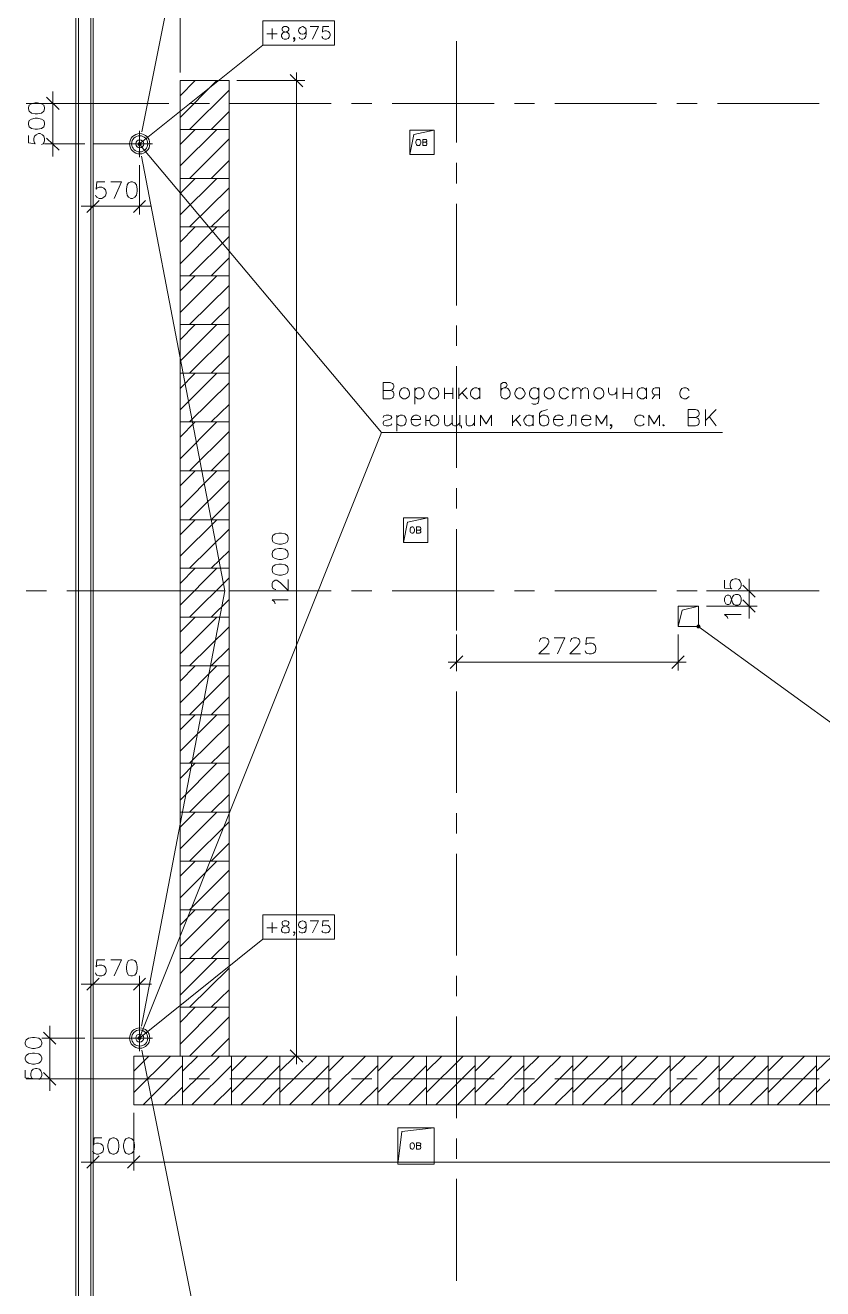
# Model space of a CAD drawing. Header units: millimetres. Extents: x -263990 to 193903, y -164417 to 240530.
# Drawn here: x 95315.86 to 95319.72, y -15683.85 to -15677.73 of the extents above; entities that cross this region are included whole.
import ezdxf

# ---------------------------------------------------------------- set-up
doc = ezdxf.new("R2010")
doc.units = ezdxf.units.MM
doc.header["$LTSCALE"] = 20
doc.layers.add('Размеры', color=7, linetype='Continuous', lineweight=9)

msp = doc.modelspace()

# ---------------------------------------------------------------- linework, layer by layer
at = {"layer": 'Размеры', "lineweight": 20}
for points in [[(95316.10825, -15675.672), (95331.25158, -15675.672), (95331.25158, -15685.26366), (95316.10825, -15685.26366)], [(95316.12158, -15675.68366), (95331.23992, -15675.68366), (95331.23992, -15685.252), (95316.12158, -15685.252)], [(95316.17992, -15675.74366), (95331.17992, -15675.74366), (95331.17992, -15685.192), (95316.17992, -15685.192)], [(95316.19158, -15675.75533), (95331.16825, -15675.75533), (95331.16825, -15685.18033), (95316.19158, -15685.18033)], [(95317.01325, -15677.70533), (95317.35992, -15677.70533), (95317.35992, -15677.82366), (95317.01325, -15677.82366)], [(95317.11658, -15677.73366), (95317.10825, -15677.737), (95317.10658, -15677.742), (95317.10658, -15677.74866), (95317.10825, -15677.75366), (95317.11492, -15677.757), (95317.12492, -15677.76033), (95317.13325, -15677.762), (95317.13992, -15677.76866), (95317.14158, -15677.77366), (95317.14158, -15677.782), (95317.13992, -15677.787), (95317.13658, -15677.79033), (95317.12825, -15677.79366), (95317.11658, -15677.79366), (95317.10825, -15677.79033), (95317.10658, -15677.787), (95317.10325, -15677.782), (95317.10325, -15677.77366), (95317.10658, -15677.76866), (95317.11158, -15677.762), (95317.11992, -15677.76033), (95317.13158, -15677.757), (95317.13658, -15677.75366), (95317.13992, -15677.74866), (95317.13992, -15677.742), (95317.13658, -15677.737), (95317.12825, -15677.73366)], [(95316.61325, -15678.232), (95316.84992, -15678.232), (95316.84992, -15677.99533), (95316.61325, -15677.99533)], [(95315.87825, -15678.132), (95315.88158, -15678.14366), (95315.89325, -15678.152), (95315.91158, -15678.15533), (95315.92325, -15678.15533), (95315.94158, -15678.152), (95315.95325, -15678.14366), (95315.95658, -15678.132), (95315.95658, -15678.12533), (95315.95325, -15678.11366), (95315.94158, -15678.107), (95315.92325, -15678.102), (95315.91158, -15678.102), (95315.89325, -15678.107), (95315.88158, -15678.11366), (95315.87825, -15678.12533)], [(95315.87825, -15678.207), (95315.88158, -15678.21866), (95315.89325, -15678.227), (95315.91158, -15678.23033), (95315.92325, -15678.23033), (95315.94158, -15678.227), (95315.95325, -15678.21866), (95315.95658, -15678.207), (95315.95658, -15678.20033), (95315.95325, -15678.18866), (95315.94158, -15678.182), (95315.92325, -15678.177), (95315.91158, -15678.177), (95315.89325, -15678.182), (95315.88158, -15678.18866), (95315.87825, -15678.20033)], [(95316.61325, -15678.46866), (95316.84992, -15678.46866), (95316.84992, -15678.232), (95316.61325, -15678.232)], [(95317.72492, -15678.35366), (95317.74492, -15678.25533), (95317.84325, -15678.23533), (95317.84325, -15678.35366), (95317.72492, -15678.35366), (95317.84325, -15678.35366), (95317.84325, -15678.23533), (95317.72492, -15678.23533)], [(95317.76325, -15678.28033), (95317.77158, -15678.28033), (95317.77492, -15678.28366), (95317.77658, -15678.287), (95317.77825, -15678.29033), (95317.77825, -15678.29866), (95317.77658, -15678.302), (95317.77492, -15678.30533), (95317.77158, -15678.30866), (95317.76992, -15678.30866), (95317.76325, -15678.30866), (95317.76158, -15678.30866), (95317.75825, -15678.30533), (95317.75658, -15678.302), (95317.75492, -15678.29866), (95317.75492, -15678.29033), (95317.75658, -15678.287), (95317.75825, -15678.28366), (95317.76158, -15678.28033)], [(95316.37492, -15678.48533), (95316.36325, -15678.49033), (95316.35658, -15678.50033), (95316.35325, -15678.52033), (95316.35325, -15678.53033), (95316.35658, -15678.55033), (95316.36325, -15678.56033), (95316.37492, -15678.56533), (95316.38325, -15678.56533), (95316.39325, -15678.56033), (95316.40158, -15678.55033), (95316.40492, -15678.53033), (95316.40492, -15678.52033), (95316.40158, -15678.50033), (95316.39325, -15678.49033), (95316.38325, -15678.48533)], [(95316.61325, -15678.70366), (95316.84992, -15678.70366), (95316.84992, -15678.46866), (95316.61325, -15678.46866)], [(95316.61325, -15678.94033), (95316.84992, -15678.94033), (95316.84992, -15678.70366), (95316.61325, -15678.70366)], [(95316.61325, -15679.177), (95316.84992, -15679.177), (95316.84992, -15678.94033), (95316.61325, -15678.94033)], [(95316.61325, -15679.412), (95316.84992, -15679.412), (95316.84992, -15679.177), (95316.61325, -15679.177)], [(95316.61325, -15679.64866), (95316.84992, -15679.64866), (95316.84992, -15679.412), (95316.61325, -15679.412)], [(95317.69325, -15679.48366), (95317.70492, -15679.48366), (95317.71325, -15679.487), (95317.71992, -15679.49533), (95317.72325, -15679.507), (95317.72325, -15679.51366), (95317.71992, -15679.52533), (95317.71325, -15679.532), (95317.70492, -15679.537), (95317.69325, -15679.537), (95317.68658, -15679.532), (95317.67825, -15679.52533), (95317.67492, -15679.51366), (95317.67492, -15679.507), (95317.67825, -15679.49533), (95317.68658, -15679.487)], [(95317.83658, -15679.48366), (95317.84825, -15679.48366), (95317.85492, -15679.487), (95317.86325, -15679.49533), (95317.86658, -15679.507), (95317.86658, -15679.51366), (95317.86325, -15679.52533), (95317.85492, -15679.532), (95317.84825, -15679.537), (95317.83658, -15679.537), (95317.82825, -15679.532), (95317.82158, -15679.52533), (95317.81825, -15679.51366), (95317.81825, -15679.507), (95317.82158, -15679.49533), (95317.82825, -15679.487)], [(95318.25325, -15679.48366), (95318.26325, -15679.48366), (95318.27158, -15679.487), (95318.27825, -15679.49533), (95318.28325, -15679.507), (95318.28325, -15679.51366), (95318.27825, -15679.52533), (95318.27158, -15679.532), (95318.26325, -15679.537), (95318.25325, -15679.537), (95318.24492, -15679.532), (95318.23825, -15679.52533), (95318.23325, -15679.51366), (95318.23325, -15679.507), (95318.23825, -15679.49533), (95318.24492, -15679.487)], [(95318.39492, -15679.48366), (95318.40658, -15679.48366), (95318.41325, -15679.487), (95318.42158, -15679.49533), (95318.42492, -15679.507), (95318.42492, -15679.51366), (95318.42158, -15679.52533), (95318.41325, -15679.532), (95318.40658, -15679.537), (95318.39492, -15679.537), (95318.38825, -15679.532), (95318.37992, -15679.52533), (95318.37658, -15679.51366), (95318.37658, -15679.507), (95318.37992, -15679.49533), (95318.38825, -15679.487)], [(95318.63492, -15679.48366), (95318.64658, -15679.48366), (95318.65325, -15679.487), (95318.66158, -15679.49533), (95318.66492, -15679.507), (95318.66492, -15679.51366), (95318.66158, -15679.52533), (95318.65325, -15679.532), (95318.64658, -15679.537), (95318.63492, -15679.537), (95318.62825, -15679.532), (95318.61992, -15679.52533), (95318.61658, -15679.51366), (95318.61658, -15679.507), (95318.61992, -15679.49533), (95318.62825, -15679.487)], [(95316.61325, -15679.88533), (95316.84992, -15679.88533), (95316.84992, -15679.64866), (95316.61325, -15679.64866)], [(95316.61325, -15680.122), (95316.84992, -15680.122), (95316.84992, -15679.88533), (95316.61325, -15679.88533)], [(95316.61325, -15680.357), (95316.84992, -15680.357), (95316.84992, -15680.122), (95316.61325, -15680.122)], [(95317.69492, -15680.232), (95317.71492, -15680.13366), (95317.81325, -15680.11366), (95317.81325, -15680.232), (95317.69492, -15680.232), (95317.81325, -15680.232), (95317.81325, -15680.11366), (95317.69492, -15680.11366)], [(95317.73492, -15680.157), (95317.73992, -15680.157), (95317.74325, -15680.15866), (95317.74492, -15680.162), (95317.74658, -15680.16533), (95317.74825, -15680.16866), (95317.74825, -15680.17533), (95317.74658, -15680.18033), (95317.74492, -15680.18366), (95317.74325, -15680.18533), (95317.73992, -15680.187), (95317.73492, -15680.187), (95317.73158, -15680.18533), (95317.72825, -15680.18366), (95317.72658, -15680.18033), (95317.72658, -15680.17533), (95317.72658, -15680.16866), (95317.72658, -15680.16533), (95317.72825, -15680.162), (95317.73158, -15680.15866)], [(95317.05825, -15680.217), (95317.06158, -15680.22866), (95317.07325, -15680.23533), (95317.09158, -15680.24033), (95317.10325, -15680.24033), (95317.12158, -15680.23533), (95317.13325, -15680.22866), (95317.13658, -15680.217), (95317.13658, -15680.21033), (95317.13325, -15680.19866), (95317.12158, -15680.19033), (95317.10325, -15680.187), (95317.09158, -15680.187), (95317.07325, -15680.19033), (95317.06158, -15680.19866), (95317.05825, -15680.21033)], [(95317.05825, -15680.292), (95317.06158, -15680.30366), (95317.07325, -15680.31033), (95317.09158, -15680.31533), (95317.10325, -15680.31533), (95317.12158, -15680.31033), (95317.13325, -15680.30366), (95317.13658, -15680.292), (95317.13658, -15680.28533), (95317.13325, -15680.27366), (95317.12158, -15680.26533), (95317.10325, -15680.262), (95317.09158, -15680.262), (95317.07325, -15680.26533), (95317.06158, -15680.27366), (95317.05825, -15680.28533)], [(95316.61325, -15680.59366), (95316.84992, -15680.59366), (95316.84992, -15680.357), (95316.61325, -15680.357)], [(95317.05825, -15680.367), (95317.06158, -15680.37866), (95317.07325, -15680.38533), (95317.09158, -15680.39033), (95317.10325, -15680.39033), (95317.12158, -15680.38533), (95317.13325, -15680.37866), (95317.13658, -15680.367), (95317.13658, -15680.36033), (95317.13325, -15680.34866), (95317.12158, -15680.34033), (95317.10325, -15680.337), (95317.09158, -15680.337), (95317.07325, -15680.34033), (95317.06158, -15680.34866), (95317.05825, -15680.36033)], [(95319.02492, -15680.63866), (95319.04492, -15680.56033), (95319.12325, -15680.54033), (95319.12325, -15680.63866), (95319.02492, -15680.63866), (95319.12325, -15680.63866), (95319.12325, -15680.54033), (95319.02492, -15680.54033)], [(95319.24992, -15680.517), (95319.25492, -15680.52866), (95319.26158, -15680.532), (95319.26992, -15680.532), (95319.27658, -15680.52866), (95319.27992, -15680.52033), (95319.28492, -15680.50533), (95319.28825, -15680.49533), (95319.29492, -15680.487), (95319.30325, -15680.48366), (95319.31492, -15680.48366), (95319.32158, -15680.487), (95319.32492, -15680.49033), (95319.32992, -15680.502), (95319.32992, -15680.517), (95319.32492, -15680.52866), (95319.32158, -15680.532), (95319.31492, -15680.53533), (95319.30325, -15680.53533), (95319.29492, -15680.532), (95319.28825, -15680.52533), (95319.28492, -15680.51366), (95319.27992, -15680.49866), (95319.27658, -15680.49033), (95319.26992, -15680.487), (95319.26158, -15680.487), (95319.25492, -15680.49033), (95319.24992, -15680.502)], [(95316.61325, -15680.83033), (95316.84992, -15680.83033), (95316.84992, -15680.59366), (95316.61325, -15680.59366)], [(95316.61325, -15681.067), (95316.84992, -15681.067), (95316.84992, -15680.83033), (95316.61325, -15680.83033)], [(95316.61325, -15681.302), (95316.84992, -15681.302), (95316.84992, -15681.067), (95316.61325, -15681.067)], [(95316.61325, -15681.53866), (95316.84992, -15681.53866), (95316.84992, -15681.302), (95316.61325, -15681.302)], [(95316.61325, -15681.77533), (95316.84992, -15681.77533), (95316.84992, -15681.53866), (95316.61325, -15681.53866)], [(95316.61325, -15682.012), (95316.84992, -15682.012), (95316.84992, -15681.77533), (95316.61325, -15681.77533)], [(95316.61325, -15682.247), (95316.84992, -15682.247), (95316.84992, -15682.012), (95316.61325, -15682.012)], [(95317.01325, -15682.03533), (95317.35992, -15682.03533), (95317.35992, -15682.15366), (95317.01325, -15682.15366)], [(95317.11658, -15682.06533), (95317.10825, -15682.06866), (95317.10658, -15682.07366), (95317.10658, -15682.07866), (95317.10825, -15682.08533), (95317.11492, -15682.087), (95317.12492, -15682.09033), (95317.13325, -15682.09366), (95317.13992, -15682.09866), (95317.14158, -15682.10533), (95317.14158, -15682.11366), (95317.13992, -15682.11866), (95317.13658, -15682.122), (95317.12825, -15682.12366), (95317.11658, -15682.12366), (95317.10825, -15682.122), (95317.10658, -15682.11866), (95317.10325, -15682.11366), (95317.10325, -15682.10533), (95317.10658, -15682.09866), (95317.11158, -15682.09366), (95317.11992, -15682.09033), (95317.13158, -15682.087), (95317.13658, -15682.08533), (95317.13992, -15682.07866), (95317.13992, -15682.07366), (95317.13658, -15682.06866), (95317.12825, -15682.06533)], [(95316.37492, -15682.25366), (95316.36325, -15682.257), (95316.35658, -15682.26866), (95316.35325, -15682.287), (95316.35325, -15682.29866), (95316.35658, -15682.317), (95316.36325, -15682.32866), (95316.37492, -15682.332), (95316.38325, -15682.332), (95316.39325, -15682.32866), (95316.40158, -15682.317), (95316.40492, -15682.29866), (95316.40492, -15682.287), (95316.40158, -15682.26866), (95316.39325, -15682.257), (95316.38325, -15682.25366)], [(95316.61325, -15682.48366), (95316.84992, -15682.48366), (95316.84992, -15682.247), (95316.61325, -15682.247)], [(95316.61325, -15682.72033), (95316.84992, -15682.72033), (95316.84992, -15682.48366), (95316.61325, -15682.48366)], [(95315.86325, -15682.66033), (95315.86825, -15682.672), (95315.87825, -15682.67866), (95315.89825, -15682.68366), (95315.90825, -15682.68366), (95315.92825, -15682.67866), (95315.93825, -15682.672), (95315.94325, -15682.66033), (95315.94325, -15682.65366), (95315.93825, -15682.642), (95315.92825, -15682.63366), (95315.90825, -15682.63033), (95315.89825, -15682.63033), (95315.87825, -15682.63366), (95315.86825, -15682.642), (95315.86325, -15682.65366)], [(95315.86325, -15682.73533), (95315.86825, -15682.747), (95315.87825, -15682.75366), (95315.89825, -15682.75866), (95315.90825, -15682.75866), (95315.92825, -15682.75366), (95315.93825, -15682.747), (95315.94325, -15682.73533), (95315.94325, -15682.72866), (95315.93825, -15682.717), (95315.92825, -15682.70866), (95315.90825, -15682.70533), (95315.89825, -15682.70533), (95315.87825, -15682.70866), (95315.86825, -15682.717), (95315.86325, -15682.72866)], [(95316.38825, -15682.957), (95316.62492, -15682.957), (95316.62492, -15682.72033), (95316.38825, -15682.72033)], [(95316.62492, -15682.957), (95316.86158, -15682.957), (95316.86158, -15682.72033), (95316.62492, -15682.72033)], [(95316.86158, -15682.957), (95317.09658, -15682.957), (95317.09658, -15682.72033), (95316.86158, -15682.72033)], [(95317.09658, -15682.957), (95317.33325, -15682.957), (95317.33325, -15682.72033), (95317.09658, -15682.72033)], [(95317.33325, -15682.957), (95317.56992, -15682.957), (95317.56992, -15682.72033), (95317.33325, -15682.72033)], [(95317.56992, -15682.957), (95317.80658, -15682.957), (95317.80658, -15682.72033), (95317.56992, -15682.72033)], [(95317.80658, -15682.957), (95318.04158, -15682.957), (95318.04158, -15682.72033), (95317.80658, -15682.72033)], [(95318.04158, -15682.957), (95318.27825, -15682.957), (95318.27825, -15682.72033), (95318.04158, -15682.72033)], [(95318.27825, -15682.957), (95318.51492, -15682.957), (95318.51492, -15682.72033), (95318.27825, -15682.72033)], [(95318.51492, -15682.957), (95318.75158, -15682.957), (95318.75158, -15682.72033), (95318.51492, -15682.72033)], [(95318.75158, -15682.957), (95318.98658, -15682.957), (95318.98658, -15682.72033), (95318.75158, -15682.72033)], [(95318.98658, -15682.957), (95319.22325, -15682.957), (95319.22325, -15682.72033), (95318.98658, -15682.72033)], [(95319.22325, -15682.957), (95319.45992, -15682.957), (95319.45992, -15682.72033), (95319.22325, -15682.72033)], [(95319.45992, -15682.957), (95319.69492, -15682.957), (95319.69492, -15682.72033), (95319.45992, -15682.72033)], [(95319.69492, -15682.957), (95319.93158, -15682.957), (95319.93158, -15682.72033), (95319.69492, -15682.72033)], [(95316.38825, -15683.27366), (95316.38825, -15682.99533)], [(95317.66658, -15683.24366), (95317.68658, -15683.08533), (95317.84325, -15683.067), (95317.84325, -15683.24366), (95317.66658, -15683.24366), (95317.84325, -15683.24366), (95317.84325, -15683.067), (95317.66658, -15683.067)], [(95316.28658, -15683.11533), (95316.27492, -15683.12033), (95316.26825, -15683.13033), (95316.26325, -15683.15033), (95316.26325, -15683.16033), (95316.26825, -15683.18033), (95316.27492, -15683.19033), (95316.28658, -15683.19533), (95316.29325, -15683.19533), (95316.30492, -15683.19033), (95316.31325, -15683.18033), (95316.31658, -15683.16033), (95316.31658, -15683.15033), (95316.31325, -15683.13033), (95316.30492, -15683.12033), (95316.29325, -15683.11533)], [(95316.36158, -15683.11533), (95316.34992, -15683.12033), (95316.34325, -15683.13033), (95316.33825, -15683.15033), (95316.33825, -15683.16033), (95316.34325, -15683.18033), (95316.34992, -15683.19033), (95316.36158, -15683.19533), (95316.36825, -15683.19533), (95316.37992, -15683.19033), (95316.38825, -15683.18033), (95316.39158, -15683.16033), (95316.39158, -15683.15033), (95316.38825, -15683.13033), (95316.37992, -15683.12033), (95316.36825, -15683.11533)], [(95317.73492, -15683.14033), (95317.73992, -15683.14033), (95317.74325, -15683.142), (95317.74492, -15683.14366), (95317.74658, -15683.147), (95317.74825, -15683.152), (95317.74825, -15683.15866), (95317.74658, -15683.162), (95317.74492, -15683.16533), (95317.74325, -15683.16866), (95317.73992, -15683.17033), (95317.73492, -15683.17033), (95317.73158, -15683.16866), (95317.72825, -15683.16533), (95317.72658, -15683.162), (95317.72658, -15683.15866), (95317.72658, -15683.152), (95317.72658, -15683.147), (95317.72825, -15683.14366), (95317.73158, -15683.142)], [(95316.35825, -15683.26366), (95316.41825, -15683.20366)]]:
    msp.add_lwpolyline(points, close=True, dxfattribs=at)
for points in [[(95316.42825, -15678.24366), (95316.92492, -15675.75533)], [(95316.61325, -15677.95533), (95316.61325, -15677.52033)], [(95317.03325, -15677.76866), (95317.08325, -15677.76866)], [(95317.05825, -15677.742), (95317.05825, -15677.79366)], [(95317.16825, -15677.79033), (95317.16492, -15677.79366), (95317.16158, -15677.79033), (95317.16492, -15677.787), (95317.16825, -15677.79033), (95317.16825, -15677.797), (95317.16492, -15677.802), (95317.16158, -15677.80533)], [(95317.22325, -15677.75366), (95317.22158, -15677.762), (95317.21492, -15677.76866), (95317.20658, -15677.77033), (95317.20492, -15677.77033), (95317.19658, -15677.76866), (95317.18992, -15677.762), (95317.18658, -15677.75366), (95317.18658, -15677.752), (95317.18992, -15677.742), (95317.19658, -15677.737), (95317.20492, -15677.73366), (95317.20658, -15677.73366), (95317.21492, -15677.737), (95317.22158, -15677.742), (95317.22325, -15677.75366), (95317.22325, -15677.76866), (95317.22158, -15677.782), (95317.21492, -15677.79033), (95317.20658, -15677.79366), (95317.20158, -15677.79366), (95317.19325, -15677.79033), (95317.18992, -15677.78533)], [(95317.25492, -15677.79366), (95317.28325, -15677.73366), (95317.24325, -15677.73366)], [(95317.33325, -15677.73366), (95317.30492, -15677.73366), (95317.30325, -15677.76033), (95317.30492, -15677.757), (95317.31325, -15677.75366), (95317.32158, -15677.75366), (95317.32992, -15677.757), (95317.33658, -15677.762), (95317.33992, -15677.77033), (95317.33992, -15677.777), (95317.33658, -15677.78533), (95317.32992, -15677.79033), (95317.32158, -15677.79366), (95317.31325, -15677.79366), (95317.30492, -15677.79033), (95317.30325, -15677.787), (95317.29992, -15677.782)], [(95316.17992, -15677.80366), (95316.17992, -15678.29533)], [(95317.01325, -15677.82366), (95316.41658, -15678.302)], [(95317.95158, -15677.80366), (95317.95158, -15678.29533)], [(95317.20658, -15678.02533), (95317.14658, -15677.96533)], [(95317.17658, -15677.95533), (95317.17658, -15682.75866)], [(95316.61325, -15678.06866), (95316.68658, -15677.99533)], [(95316.61325, -15678.17366), (95316.79158, -15677.99533)], [(95316.88825, -15677.99533), (95317.21658, -15677.99533)], [(95315.96658, -15678.07533), (95316.02658, -15678.13533)], [(95315.99658, -15678.047), (95315.99658, -15678.362)], [(95316.65825, -15678.232), (95316.84992, -15678.042)], [(95315.86825, -15678.10533), (95315.96658, -15678.10533)], [(95316.15158, -15678.10533), (95315.95658, -15678.10533)], [(95316.06492, -15678.10533), (95316.55825, -15678.10533)], [(95316.65658, -15678.10533), (95316.75492, -15678.10533)], [(95316.76325, -15678.232), (95316.84992, -15678.14533)], [(95316.85325, -15678.10533), (95317.34492, -15678.10533)], [(95317.44325, -15678.10533), (95317.54158, -15678.10533)], [(95317.63992, -15678.10533), (95318.13325, -15678.10533)], [(95318.23158, -15678.10533), (95318.32992, -15678.10533)], [(95318.42825, -15678.10533), (95318.91992, -15678.10533)], [(95319.01825, -15678.10533), (95319.11658, -15678.10533)], [(95319.21492, -15678.10533), (95319.70825, -15678.10533)], [(95315.87825, -15678.26033), (95315.87825, -15678.297), (95315.91158, -15678.302), (95315.90825, -15678.297), (95315.90492, -15678.287), (95315.90492, -15678.27533), (95315.90825, -15678.26366), (95315.91658, -15678.257), (95315.92658, -15678.252), (95315.93492, -15678.252), (95315.94658, -15678.257), (95315.95325, -15678.26366), (95315.95658, -15678.27533), (95315.95658, -15678.287), (95315.95325, -15678.297), (95315.94992, -15678.302), (95315.94158, -15678.30533)], [(95316.02658, -15678.332), (95315.96658, -15678.27366)], [(95316.41658, -15678.23866), (95316.41658, -15678.36533)], [(95316.61325, -15678.30533), (95316.68658, -15678.232)], [(95316.61325, -15678.40866), (95316.79158, -15678.232)], [(95316.65825, -15678.46866), (95316.84992, -15678.277)], [(95316.15158, -15678.302), (95315.95658, -15678.302)], [(95316.35658, -15678.302), (95316.19158, -15678.302)], [(95316.35325, -15678.302), (95316.47992, -15678.302)], [(95316.42325, -15678.31033), (95316.42825, -15678.317), (95317.58825, -15679.70033), (95319.23992, -15679.70033), (95317.58825, -15679.70033), (95316.42325, -15682.61533), (95316.41992, -15682.62366)], [(95317.79992, -15678.29366), (95317.80492, -15678.292), (95317.80658, -15678.29033), (95317.80825, -15678.28866), (95317.80825, -15678.28533), (95317.80658, -15678.282), (95317.80492, -15678.28033), (95317.79992, -15678.28033), (95317.78825, -15678.28033), (95317.78825, -15678.30866), (95317.79992, -15678.30866), (95317.80492, -15678.30866), (95317.80658, -15678.307), (95317.80825, -15678.30366), (95317.80825, -15678.29866), (95317.80658, -15678.297), (95317.80492, -15678.29533), (95317.79992, -15678.29366), (95317.78825, -15678.29366)], [(95316.17992, -15678.39366), (95316.17992, -15678.49366)], [(95316.42658, -15682.57533), (95316.82992, -15680.467), (95316.42658, -15678.36033)], [(95316.76325, -15678.46866), (95316.84992, -15678.382)], [(95317.95158, -15678.39366), (95317.95158, -15678.49366)], [(95316.19158, -15678.40533), (95316.19158, -15678.64366)], [(95316.41658, -15678.40533), (95316.41658, -15678.64366)], [(95316.24825, -15678.48533), (95316.20992, -15678.48533), (95316.20658, -15678.52033), (95316.20992, -15678.51533), (95316.22158, -15678.512), (95316.23325, -15678.512), (95316.24325, -15678.51533), (95316.25158, -15678.52366), (95316.25492, -15678.53533), (95316.25492, -15678.542), (95316.25158, -15678.55366), (95316.24325, -15678.56033), (95316.23325, -15678.56533), (95316.22158, -15678.56533), (95316.20992, -15678.56033), (95316.20658, -15678.557), (95316.20325, -15678.55033)], [(95316.29325, -15678.56533), (95316.32992, -15678.48533), (95316.27825, -15678.48533)], [(95316.61325, -15678.542), (95316.68658, -15678.46866)], [(95316.61325, -15678.64533), (95316.79158, -15678.46866)], [(95316.65825, -15678.70366), (95316.84992, -15678.51366)], [(95316.16158, -15678.63366), (95316.22158, -15678.57533)], [(95316.44492, -15678.57533), (95316.38658, -15678.63366)], [(95316.13325, -15678.60366), (95316.47492, -15678.60366)], [(95316.17992, -15678.592), (95316.17992, -15679.08366)], [(95316.76325, -15678.70366), (95316.84992, -15678.61866)], [(95317.95158, -15678.592), (95317.95158, -15679.08366)], [(95316.61325, -15678.777), (95316.68658, -15678.70366)], [(95316.61325, -15678.882), (95316.79158, -15678.70366)], [(95316.65825, -15678.94033), (95316.84992, -15678.75033)], [(95316.76325, -15678.94033), (95316.84992, -15678.85366)], [(95316.61325, -15679.01366), (95316.68658, -15678.94033)], [(95316.61325, -15679.11866), (95316.79158, -15678.94033)], [(95316.65825, -15679.177), (95316.84992, -15678.987)], [(95316.76325, -15679.177), (95316.84992, -15679.09033)], [(95316.17992, -15679.182), (95316.17992, -15679.28033)], [(95316.61325, -15679.25033), (95316.68658, -15679.177)], [(95316.61325, -15679.35366), (95316.79158, -15679.177)], [(95317.95158, -15679.182), (95317.95158, -15679.28033)], [(95316.65825, -15679.412), (95316.84992, -15679.222)], [(95316.17992, -15679.37866), (95316.17992, -15679.87033)], [(95316.76325, -15679.412), (95316.84992, -15679.327)], [(95317.95158, -15679.37866), (95317.95158, -15679.87033)], [(95316.61325, -15679.487), (95316.68658, -15679.412)], [(95316.61325, -15679.59033), (95316.79158, -15679.412)], [(95316.65825, -15679.64866), (95316.84992, -15679.45866)], [(95317.62992, -15679.49533), (95317.64158, -15679.492), (95317.64492, -15679.487), (95317.64825, -15679.48033), (95317.64825, -15679.472), (95317.64492, -15679.46533), (95317.64158, -15679.462), (95317.62992, -15679.457), (95317.59658, -15679.457), (95317.59658, -15679.537), (95317.62992, -15679.537), (95317.64158, -15679.532), (95317.64492, -15679.52866), (95317.64825, -15679.522), (95317.64825, -15679.51033), (95317.64492, -15679.502), (95317.64158, -15679.49866), (95317.62992, -15679.49533), (95317.59658, -15679.49533)], [(95317.74992, -15679.48366), (95317.74992, -15679.562)], [(95317.74992, -15679.49533), (95317.75825, -15679.487), (95317.76492, -15679.48366), (95317.77658, -15679.48366), (95317.78325, -15679.487), (95317.79158, -15679.49533), (95317.79492, -15679.507), (95317.79492, -15679.51366), (95317.79158, -15679.52533), (95317.78325, -15679.532), (95317.77658, -15679.537), (95317.76492, -15679.537), (95317.75825, -15679.532), (95317.74992, -15679.52533)], [(95317.89325, -15679.48366), (95317.89325, -15679.537)], [(95317.93325, -15679.48366), (95317.93325, -15679.537)], [(95317.96325, -15679.48366), (95317.96325, -15679.537)], [(95318.00158, -15679.48366), (95317.96325, -15679.522)], [(95318.06492, -15679.52533), (95318.05825, -15679.532), (95318.04992, -15679.537), (95318.03825, -15679.537), (95318.03158, -15679.532), (95318.02825, -15679.52866), (95318.02325, -15679.52533), (95318.01992, -15679.51366), (95318.01992, -15679.507), (95318.02325, -15679.49533), (95318.03158, -15679.487), (95318.03825, -15679.48366), (95318.04992, -15679.48366), (95318.05825, -15679.487), (95318.06492, -15679.49533)], [(95318.06492, -15679.48366), (95318.06492, -15679.537)], [(95318.16658, -15679.49533), (95318.17325, -15679.487), (95318.18158, -15679.48366), (95318.19325, -15679.477), (95318.19658, -15679.46866), (95318.19325, -15679.462), (95318.18825, -15679.457), (95318.17825, -15679.457), (95318.16992, -15679.462), (95318.16658, -15679.46533), (95318.16658, -15679.522), (95318.16992, -15679.52866), (95318.17325, -15679.532), (95318.18158, -15679.537), (95318.19325, -15679.537), (95318.19992, -15679.532), (95318.20825, -15679.52533), (95318.21158, -15679.51366), (95318.21158, -15679.507), (95318.20825, -15679.49533), (95318.19992, -15679.487), (95318.19325, -15679.48366), (95318.18158, -15679.48366)], [(95318.34992, -15679.49533), (95318.34658, -15679.492), (95318.34325, -15679.487), (95318.33492, -15679.48366), (95318.32325, -15679.48366), (95318.31658, -15679.487), (95318.30825, -15679.49533), (95318.30492, -15679.507), (95318.30492, -15679.51366), (95318.30825, -15679.52533), (95318.31658, -15679.532), (95318.32325, -15679.537), (95318.33492, -15679.537), (95318.34325, -15679.532), (95318.34992, -15679.52533)], [(95318.34992, -15679.48366), (95318.34992, -15679.54366), (95318.34658, -15679.55533), (95318.34325, -15679.55866), (95318.33492, -15679.562), (95318.32325, -15679.562), (95318.31658, -15679.55866)], [(95318.49325, -15679.49533), (95318.48492, -15679.487), (95318.47825, -15679.48366), (95318.46658, -15679.48366), (95318.45825, -15679.487), (95318.45158, -15679.49533), (95318.44825, -15679.507), (95318.44825, -15679.51366), (95318.45158, -15679.52533), (95318.45825, -15679.532), (95318.46658, -15679.537), (95318.47825, -15679.537), (95318.48492, -15679.532), (95318.49325, -15679.52533)], [(95318.51492, -15679.48366), (95318.51492, -15679.537)], [(95318.51492, -15679.49866), (95318.52658, -15679.487), (95318.53325, -15679.48366), (95318.54158, -15679.48366), (95318.54825, -15679.487), (95318.55325, -15679.49866), (95318.55325, -15679.537)], [(95318.55325, -15679.49866), (95318.56325, -15679.487), (95318.57158, -15679.48366), (95318.57825, -15679.48366), (95318.58658, -15679.487), (95318.58992, -15679.49866), (95318.58992, -15679.537)], [(95318.68825, -15679.48366), (95318.68825, -15679.502), (95318.69158, -15679.51366), (95318.69825, -15679.517), (95318.70992, -15679.517), (95318.71825, -15679.51366), (95318.72825, -15679.502)], [(95318.72825, -15679.48366), (95318.72825, -15679.537)], [(95318.75825, -15679.48366), (95318.75825, -15679.537)], [(95318.79992, -15679.48366), (95318.79992, -15679.537)], [(95318.87158, -15679.52533), (95318.86325, -15679.532), (95318.85658, -15679.537), (95318.84492, -15679.537), (95318.83825, -15679.532), (95318.83325, -15679.52866), (95318.82992, -15679.52533), (95318.82658, -15679.51366), (95318.82658, -15679.507), (95318.82992, -15679.49533), (95318.83825, -15679.487), (95318.84492, -15679.48366), (95318.85658, -15679.48366), (95318.86325, -15679.487), (95318.87158, -15679.49533)], [(95318.87158, -15679.48366), (95318.87158, -15679.537)], [(95318.93492, -15679.537), (95318.93492, -15679.48366), (95318.91325, -15679.48366), (95318.90492, -15679.487), (95318.90158, -15679.492), (95318.89825, -15679.49866), (95318.89825, -15679.502), (95318.90158, -15679.51033), (95318.90492, -15679.51366), (95318.91325, -15679.517), (95318.93492, -15679.517)], [(95319.07825, -15679.49533), (95319.06992, -15679.487), (95319.06325, -15679.48366), (95319.05158, -15679.48366), (95319.04325, -15679.487), (95319.03658, -15679.49533), (95319.03325, -15679.507), (95319.03325, -15679.51366), (95319.03658, -15679.52533), (95319.04325, -15679.532), (95319.05158, -15679.537), (95319.06325, -15679.537), (95319.06992, -15679.532), (95319.07825, -15679.52533)], [(95317.89325, -15679.51033), (95317.93325, -15679.51033)], [(95317.97825, -15679.507), (95318.00492, -15679.537)], [(95318.75825, -15679.51033), (95318.79992, -15679.51033)], [(95318.89825, -15679.537), (95318.91325, -15679.517)], [(95316.76325, -15679.64866), (95316.84992, -15679.56366)], [(95317.59658, -15679.627), (95317.59992, -15679.61866), (95317.61158, -15679.61533), (95317.62325, -15679.61533), (95317.63325, -15679.61866), (95317.63825, -15679.627), (95317.63325, -15679.63366), (95317.62658, -15679.637), (95317.60825, -15679.642), (95317.59992, -15679.64533), (95317.59658, -15679.652), (95317.59658, -15679.657), (95317.59992, -15679.66366), (95317.61158, -15679.667), (95317.62325, -15679.667), (95317.63325, -15679.66366), (95317.63825, -15679.657)], [(95317.66325, -15679.61533), (95317.66325, -15679.69366)], [(95317.66325, -15679.627), (95317.67158, -15679.61866), (95317.67825, -15679.61533), (95317.68992, -15679.61533), (95317.69825, -15679.61866), (95317.70492, -15679.627), (95317.70825, -15679.637), (95317.70825, -15679.64533), (95317.70492, -15679.657), (95317.69825, -15679.66366), (95317.68992, -15679.667), (95317.67825, -15679.667), (95317.67158, -15679.66366), (95317.66325, -15679.657)], [(95317.73158, -15679.637), (95317.77658, -15679.637), (95317.77658, -15679.63033), (95317.77325, -15679.622), (95317.76825, -15679.61866), (95317.76158, -15679.61533), (95317.74992, -15679.61533), (95317.74325, -15679.61866), (95317.73492, -15679.627), (95317.73158, -15679.637), (95317.73158, -15679.64533), (95317.73492, -15679.657), (95317.74325, -15679.66366), (95317.74992, -15679.667), (95317.76158, -15679.667), (95317.76825, -15679.66366), (95317.77658, -15679.657)], [(95317.80325, -15679.61533), (95317.80325, -15679.667)], [(95317.80325, -15679.642), (95317.82158, -15679.642), (95317.82158, -15679.637), (95317.82492, -15679.627), (95317.83325, -15679.61866), (95317.83992, -15679.61533), (95317.84825, -15679.61533), (95317.85492, -15679.61866), (95317.86325, -15679.627), (95317.86658, -15679.637), (95317.86658, -15679.64533), (95317.86325, -15679.657), (95317.85492, -15679.66366), (95317.84825, -15679.667), (95317.83992, -15679.667), (95317.83325, -15679.66366), (95317.82492, -15679.657), (95317.82158, -15679.64533), (95317.82158, -15679.642)], [(95317.92992, -15679.652), (95317.91825, -15679.66366), (95317.91158, -15679.667), (95317.90325, -15679.667), (95317.89658, -15679.66366), (95317.89325, -15679.652), (95317.89325, -15679.61533)], [(95317.96825, -15679.652), (95317.95658, -15679.66366), (95317.94825, -15679.667), (95317.94158, -15679.667), (95317.93325, -15679.66366), (95317.92992, -15679.652), (95317.92992, -15679.61533)], [(95317.96825, -15679.61533), (95317.96825, -15679.667), (95317.97492, -15679.667), (95317.97492, -15679.67866)], [(95317.99825, -15679.61533), (95317.99825, -15679.652), (95318.00158, -15679.66366), (95318.00825, -15679.667), (95318.01992, -15679.667), (95318.02825, -15679.66366), (95318.03825, -15679.652)], [(95318.03825, -15679.61533), (95318.03825, -15679.667)], [(95318.12158, -15679.667), (95318.12158, -15679.61533), (95318.09492, -15679.657), (95318.06825, -15679.61533), (95318.06825, -15679.667)], [(95318.22325, -15679.61533), (95318.22325, -15679.667)], [(95318.25992, -15679.61533), (95318.22325, -15679.652)], [(95318.32325, -15679.657), (95318.31658, -15679.66366), (95318.30825, -15679.667), (95318.29825, -15679.667), (95318.28992, -15679.66366), (95318.28658, -15679.66033), (95318.28325, -15679.657), (95318.27825, -15679.64533), (95318.27825, -15679.637), (95318.28325, -15679.627), (95318.28992, -15679.61866), (95318.29825, -15679.61533), (95318.30825, -15679.61533), (95318.31658, -15679.61866), (95318.32325, -15679.627)], [(95318.32325, -15679.61533), (95318.32325, -15679.667)], [(95318.39158, -15679.58866), (95318.38325, -15679.592), (95318.36492, -15679.597), (95318.35825, -15679.60033), (95318.35325, -15679.607), (95318.35325, -15679.652), (95318.35825, -15679.66033), (95318.36158, -15679.66366), (95318.36825, -15679.667), (95318.37992, -15679.667), (95318.38825, -15679.66366), (95318.39492, -15679.657), (95318.39825, -15679.64533), (95318.39825, -15679.637), (95318.39492, -15679.627), (95318.39158, -15679.622), (95318.38825, -15679.61866), (95318.37992, -15679.61533), (95318.36825, -15679.61533), (95318.36158, -15679.61866), (95318.35325, -15679.627)], [(95318.42158, -15679.637), (95318.46658, -15679.637), (95318.46658, -15679.63033), (95318.46325, -15679.622), (95318.45825, -15679.61866), (95318.45158, -15679.61533), (95318.43992, -15679.61533), (95318.43325, -15679.61866), (95318.42492, -15679.627), (95318.42158, -15679.637), (95318.42158, -15679.64533), (95318.42492, -15679.657), (95318.43325, -15679.66366), (95318.43992, -15679.667), (95318.45158, -15679.667), (95318.45825, -15679.66366), (95318.46658, -15679.657)], [(95318.52992, -15679.667), (95318.52992, -15679.61533), (95318.50825, -15679.61533), (95318.50825, -15679.652), (95318.50325, -15679.66366), (95318.49658, -15679.667), (95318.48825, -15679.667)], [(95318.55658, -15679.637), (95318.60158, -15679.637), (95318.60158, -15679.63033), (95318.59825, -15679.622), (95318.59325, -15679.61866), (95318.58658, -15679.61533), (95318.57492, -15679.61533), (95318.56825, -15679.61866), (95318.55992, -15679.627), (95318.55658, -15679.637), (95318.55658, -15679.64533), (95318.55992, -15679.657), (95318.56825, -15679.66366), (95318.57492, -15679.667), (95318.58658, -15679.667), (95318.59325, -15679.66366), (95318.60158, -15679.657)], [(95318.67992, -15679.667), (95318.67992, -15679.61533), (95318.65325, -15679.657), (95318.62825, -15679.61533), (95318.62825, -15679.667)], [(95318.85992, -15679.627), (95318.85325, -15679.61866), (95318.84492, -15679.61533), (95318.83325, -15679.61533), (95318.82658, -15679.61866), (95318.81825, -15679.627), (95318.81492, -15679.637), (95318.81492, -15679.64533), (95318.81825, -15679.657), (95318.82658, -15679.66366), (95318.83325, -15679.667), (95318.84492, -15679.667), (95318.85325, -15679.66366), (95318.85992, -15679.657)], [(95318.93492, -15679.667), (95318.93492, -15679.61533), (95318.90825, -15679.657), (95318.88325, -15679.61533), (95318.88325, -15679.667)], [(95319.10825, -15679.627), (95319.11825, -15679.622), (95319.12325, -15679.61866), (95319.12658, -15679.612), (95319.12658, -15679.60366), (95319.12325, -15679.597), (95319.11825, -15679.592), (95319.10825, -15679.58866), (95319.07325, -15679.58866), (95319.07325, -15679.667), (95319.10825, -15679.667), (95319.11825, -15679.66366), (95319.12325, -15679.66033), (95319.12658, -15679.652), (95319.12658, -15679.642), (95319.12325, -15679.63366), (95319.11825, -15679.63033), (95319.10825, -15679.627), (95319.07325, -15679.627)], [(95319.20825, -15679.58866), (95319.15658, -15679.642)], [(95319.15658, -15679.58866), (95319.15658, -15679.667)], [(95319.20825, -15679.667), (95319.17492, -15679.622)], [(95316.61325, -15679.722), (95316.68658, -15679.64866)], [(95316.61325, -15679.827), (95316.79158, -15679.64866)], [(95318.23825, -15679.637), (95318.26325, -15679.667)], [(95318.70325, -15679.66366), (95318.69825, -15679.667), (95318.69492, -15679.66366), (95318.69825, -15679.66033), (95318.70325, -15679.66366), (95318.70325, -15679.672), (95318.69825, -15679.67866), (95318.69492, -15679.682)], [(95318.95325, -15679.66033), (95318.94992, -15679.66366), (95318.95325, -15679.667), (95318.95825, -15679.66366)], [(95316.65825, -15679.88533), (95316.84992, -15679.69533)], [(95316.76325, -15679.88533), (95316.84992, -15679.79866)], [(95316.61325, -15679.95866), (95316.68658, -15679.88533)], [(95316.61325, -15680.06366), (95316.79158, -15679.88533)], [(95316.17992, -15679.96866), (95316.17992, -15680.067)], [(95316.65825, -15680.122), (95316.84992, -15679.932)], [(95317.95158, -15679.96866), (95317.95158, -15680.067)], [(95316.76325, -15680.122), (95316.84992, -15680.03533)], [(95316.17992, -15680.167), (95316.17992, -15680.65866)], [(95316.61325, -15680.19533), (95316.68658, -15680.122)], [(95316.61325, -15680.29866), (95316.79158, -15680.122)], [(95316.65825, -15680.357), (95316.84992, -15680.167)], [(95317.77158, -15680.172), (95317.77492, -15680.17033), (95317.77658, -15680.16866), (95317.77825, -15680.167), (95317.77825, -15680.16366), (95317.77658, -15680.16033), (95317.77492, -15680.15866), (95317.77158, -15680.157), (95317.75825, -15680.157), (95317.75825, -15680.187), (95317.77158, -15680.187), (95317.77492, -15680.18533), (95317.77658, -15680.18366), (95317.77825, -15680.182), (95317.77825, -15680.177), (95317.77658, -15680.17533), (95317.77492, -15680.17366), (95317.77158, -15680.172), (95317.75825, -15680.172)], [(95317.95158, -15680.167), (95317.95158, -15680.65866)], [(95316.76325, -15680.357), (95316.84992, -15680.272)], [(95316.61325, -15680.43033), (95316.68658, -15680.357)], [(95316.61325, -15680.53533), (95316.79158, -15680.357)], [(95316.65825, -15680.59366), (95316.84992, -15680.40366)], [(95317.07658, -15680.46033), (95317.07325, -15680.46033), (95317.06658, -15680.457), (95317.06158, -15680.45366), (95317.05825, -15680.44533), (95317.05825, -15680.43033), (95317.06158, -15680.42366), (95317.06658, -15680.42033), (95317.07325, -15680.41533), (95317.08158, -15680.41533), (95317.08825, -15680.42033), (95317.09992, -15680.427), (95317.13658, -15680.46533), (95317.13658, -15680.412)], [(95319.24992, -15680.41533), (95319.24992, -15680.45366), (95319.28492, -15680.457), (95319.27992, -15680.45366), (95319.27658, -15680.442), (95319.27658, -15680.43033), (95319.27992, -15680.42033), (95319.28825, -15680.412), (95319.29992, -15680.40866), (95319.30658, -15680.40866), (95319.31825, -15680.412), (95319.32492, -15680.42033), (95319.32992, -15680.43033), (95319.32992, -15680.442), (95319.32492, -15680.45366), (95319.32158, -15680.457), (95319.31492, -15680.46033)], [(95319.36825, -15680.40866), (95319.36825, -15680.60033)], [(95315.86825, -15680.467), (95315.96658, -15680.467)], [(95316.06492, -15680.467), (95316.55825, -15680.467)], [(95316.19158, -15680.467), (95316.82992, -15680.467)], [(95316.65658, -15680.467), (95316.75492, -15680.467)], [(95316.85325, -15680.467), (95317.34492, -15680.467)], [(95317.44325, -15680.467), (95317.54158, -15680.467)], [(95317.63992, -15680.467), (95318.13325, -15680.467)], [(95318.23158, -15680.467), (95318.32992, -15680.467)], [(95318.42825, -15680.467), (95318.91992, -15680.467)], [(95319.01825, -15680.467), (95319.11658, -15680.467)], [(95319.16158, -15680.467), (95319.40825, -15680.467)], [(95319.21492, -15680.467), (95319.70825, -15680.467)], [(95319.33825, -15680.43866), (95319.39825, -15680.497)], [(95316.76325, -15680.59366), (95316.84992, -15680.50866)], [(95317.07325, -15680.52866), (95317.06992, -15680.52033), (95317.05825, -15680.51033), (95317.13658, -15680.51033)], [(95319.16158, -15680.54033), (95319.40825, -15680.54033)], [(95319.39825, -15680.57033), (95319.33825, -15680.51033)], [(95316.61325, -15680.667), (95316.68658, -15680.59366)], [(95316.61325, -15680.772), (95316.79158, -15680.59366)], [(95319.26492, -15680.60033), (95319.26158, -15680.592), (95319.24992, -15680.58033), (95319.32992, -15680.58033)], [(95316.65825, -15680.83033), (95316.84992, -15680.64033)], [(95319.13158, -15680.64533), (95319.13825, -15680.65033), (95320.61658, -15681.722), (95321.69325, -15681.722)], [(95317.95158, -15680.67866), (95317.95158, -15680.852)], [(95318.35325, -15680.712), (95318.35325, -15680.70866), (95318.35658, -15680.702), (95318.35992, -15680.697), (95318.36825, -15680.69366), (95318.38325, -15680.69366), (95318.38992, -15680.697), (95318.39492, -15680.702), (95318.39825, -15680.70866), (95318.39825, -15680.717), (95318.39492, -15680.72366), (95318.38658, -15680.73533), (95318.34992, -15680.772), (95318.40158, -15680.772)], [(95318.43992, -15680.772), (95318.47658, -15680.69366), (95318.42492, -15680.69366)], [(95318.50325, -15680.712), (95318.50325, -15680.70866), (95318.50658, -15680.702), (95318.50992, -15680.697), (95318.51825, -15680.69366), (95318.53325, -15680.69366), (95318.53992, -15680.697), (95318.54492, -15680.702), (95318.54825, -15680.70866), (95318.54825, -15680.717), (95318.54492, -15680.72366), (95318.53658, -15680.73533), (95318.49992, -15680.772), (95318.55158, -15680.772)], [(95318.61992, -15680.69366), (95318.58158, -15680.69366), (95318.57825, -15680.727), (95318.58158, -15680.72366), (95318.59325, -15680.72033), (95318.60492, -15680.72033), (95318.61492, -15680.72366), (95318.62325, -15680.732), (95318.62658, -15680.742), (95318.62658, -15680.75033), (95318.62325, -15680.762), (95318.61492, -15680.76866), (95318.60492, -15680.772), (95318.59325, -15680.772), (95318.58158, -15680.76866), (95318.57825, -15680.76533), (95318.57492, -15680.757)], [(95319.02492, -15680.67866), (95319.02492, -15680.852)], [(95316.17992, -15680.757), (95316.17992, -15680.85533)], [(95316.76325, -15680.83033), (95316.84992, -15680.74366)], [(95317.98158, -15680.782), (95317.92158, -15680.842)], [(95317.95158, -15680.757), (95317.95158, -15680.85533)], [(95318.99492, -15680.842), (95319.05325, -15680.782)], [(95316.61325, -15680.90366), (95316.68658, -15680.83033)], [(95316.61325, -15681.00866), (95316.79158, -15680.83033)], [(95319.06325, -15680.812), (95317.91158, -15680.812)], [(95316.65825, -15681.067), (95316.84992, -15680.87533)], [(95316.17992, -15680.95366), (95316.17992, -15681.44533)], [(95317.95158, -15680.95366), (95317.95158, -15681.44533)], [(95316.76325, -15681.067), (95316.84992, -15680.98033)], [(95316.61325, -15681.14033), (95316.68658, -15681.067)], [(95316.61325, -15681.24366), (95316.79158, -15681.067)], [(95316.65825, -15681.302), (95316.84992, -15681.112)], [(95316.76325, -15681.302), (95316.84992, -15681.217)], [(95316.61325, -15681.37533), (95316.68658, -15681.302)], [(95316.61325, -15681.48033), (95316.79158, -15681.302)], [(95316.65825, -15681.53866), (95316.84992, -15681.34866)], [(95316.76325, -15681.53866), (95316.84992, -15681.45366)], [(95316.17992, -15681.54366), (95316.17992, -15681.642)], [(95316.61325, -15681.612), (95316.68658, -15681.53866)], [(95316.61325, -15681.717), (95316.79158, -15681.53866)], [(95317.95158, -15681.54366), (95317.95158, -15681.642)], [(95316.65825, -15681.77533), (95316.84992, -15681.58533)], [(95316.76325, -15681.77533), (95316.84992, -15681.68866)], [(95316.17992, -15681.74033), (95316.17992, -15682.23366)], [(95317.95158, -15681.74033), (95317.95158, -15682.23366)], [(95316.61325, -15681.84866), (95316.68658, -15681.77533)], [(95316.61325, -15681.95366), (95316.79158, -15681.77533)], [(95316.65825, -15682.012), (95316.84992, -15681.82033)], [(95316.76325, -15682.012), (95316.84992, -15681.92533)], [(95316.61325, -15682.08533), (95316.68658, -15682.012)], [(95316.61325, -15682.18866), (95316.79158, -15682.012)], [(95316.65825, -15682.247), (95316.84992, -15682.057)], [(95317.22325, -15682.08533), (95317.22158, -15682.09366), (95317.21492, -15682.09866), (95317.20658, -15682.102), (95317.20492, -15682.102), (95317.19658, -15682.09866), (95317.18992, -15682.09366), (95317.18658, -15682.08533), (95317.18658, -15682.082), (95317.18992, -15682.07366), (95317.19658, -15682.06866), (95317.20492, -15682.06533), (95317.20658, -15682.06533), (95317.21492, -15682.06866), (95317.22158, -15682.07366), (95317.22325, -15682.08533), (95317.22325, -15682.09866), (95317.22158, -15682.11366), (95317.21492, -15682.122), (95317.20658, -15682.12366), (95317.20158, -15682.12366), (95317.19325, -15682.122), (95317.18992, -15682.11533)], [(95317.25492, -15682.12366), (95317.28325, -15682.06533), (95317.24325, -15682.06533)], [(95317.33325, -15682.06533), (95317.30492, -15682.06533), (95317.30325, -15682.09033), (95317.30492, -15682.087), (95317.31325, -15682.08533), (95317.32158, -15682.08533), (95317.32992, -15682.087), (95317.33658, -15682.09366), (95317.33992, -15682.102), (95317.33992, -15682.107), (95317.33658, -15682.11533), (95317.32992, -15682.122), (95317.32158, -15682.12366), (95317.31325, -15682.12366), (95317.30492, -15682.122), (95317.30325, -15682.11866), (95317.29992, -15682.11366)], [(95317.03325, -15682.09866), (95317.08325, -15682.09866)], [(95317.05825, -15682.07366), (95317.05825, -15682.12366)], [(95317.16825, -15682.122), (95317.16492, -15682.12366), (95317.16158, -15682.122), (95317.16492, -15682.11866), (95317.16825, -15682.122), (95317.16825, -15682.127), (95317.16492, -15682.132), (95317.16158, -15682.13533)], [(95317.01325, -15682.15366), (95316.41658, -15682.63366)], [(95316.76325, -15682.247), (95316.84992, -15682.162)], [(95316.24825, -15682.25366), (95316.20992, -15682.25366), (95316.20658, -15682.287), (95316.20992, -15682.28366), (95316.22158, -15682.28033), (95316.23325, -15682.28033), (95316.24325, -15682.28366), (95316.25158, -15682.29033), (95316.25492, -15682.302), (95316.25492, -15682.31033), (95316.25158, -15682.32033), (95316.24325, -15682.32866), (95316.23325, -15682.332), (95316.22158, -15682.332), (95316.20992, -15682.32866), (95316.20658, -15682.32533), (95316.20325, -15682.317)], [(95316.29325, -15682.332), (95316.32992, -15682.25366), (95316.27825, -15682.25366)], [(95316.61325, -15682.32033), (95316.68658, -15682.247)], [(95316.61325, -15682.42533), (95316.79158, -15682.247)], [(95316.65825, -15682.48366), (95316.84992, -15682.29366)], [(95316.13325, -15682.372), (95316.47492, -15682.372)], [(95316.16158, -15682.40033), (95316.22158, -15682.342)], [(95316.17992, -15682.332), (95316.17992, -15682.43033)], [(95316.19158, -15682.59366), (95316.19158, -15682.332)], [(95316.44492, -15682.342), (95316.38658, -15682.40033)], [(95316.41658, -15682.59366), (95316.41658, -15682.332)], [(95317.95158, -15682.332), (95317.95158, -15682.43033)], [(95316.76325, -15682.48366), (95316.84992, -15682.39866)], [(95316.61325, -15682.557), (95316.68658, -15682.48366)], [(95316.61325, -15682.662), (95316.79158, -15682.48366)], [(95316.17992, -15682.52866), (95316.17992, -15683.02033)], [(95316.65825, -15682.72033), (95316.84992, -15682.53033)], [(95317.95158, -15682.52866), (95317.95158, -15683.02033)], [(95315.95158, -15682.60366), (95316.01158, -15682.662)], [(95315.98158, -15682.88866), (95315.98158, -15682.57366)], [(95316.41658, -15682.57033), (95316.41658, -15682.697)], [(95316.15158, -15682.63366), (95315.94325, -15682.63366)], [(95316.35658, -15682.63366), (95316.19158, -15682.63366)], [(95316.35325, -15682.63366), (95316.47992, -15682.63366)], [(95316.76325, -15682.72033), (95316.84992, -15682.63366)], [(95316.38825, -15682.79366), (95316.46158, -15682.72033)], [(95316.38825, -15682.897), (95316.56658, -15682.72033)], [(95316.42825, -15682.692), (95316.92492, -15685.18033)], [(95316.62492, -15682.79366), (95316.69825, -15682.72033)], [(95316.62492, -15682.897), (95316.80325, -15682.72033)], [(95316.86158, -15682.79366), (95316.93492, -15682.72033)], [(95316.86158, -15682.897), (95317.03825, -15682.72033)], [(95316.88825, -15682.72033), (95317.21658, -15682.72033)], [(95317.09658, -15682.79366), (95317.16992, -15682.72033)], [(95317.09658, -15682.897), (95317.27492, -15682.72033)], [(95317.14658, -15682.69033), (95317.20658, -15682.75033)], [(95317.33325, -15682.79366), (95317.40658, -15682.72033)], [(95317.33325, -15682.897), (95317.51158, -15682.72033)], [(95317.56992, -15682.79366), (95317.64325, -15682.72033)], [(95317.56992, -15682.897), (95317.74825, -15682.72033)], [(95317.80658, -15682.79366), (95317.87992, -15682.72033)], [(95317.80658, -15682.897), (95317.98325, -15682.72033)], [(95318.04158, -15682.79366), (95318.11492, -15682.72033)], [(95318.04158, -15682.897), (95318.21992, -15682.72033)], [(95318.27825, -15682.79366), (95318.35158, -15682.72033)], [(95318.27825, -15682.897), (95318.45658, -15682.72033)], [(95318.51492, -15682.79366), (95318.58825, -15682.72033)], [(95318.51492, -15682.897), (95318.69158, -15682.72033)], [(95318.75158, -15682.79366), (95318.82492, -15682.72033)], [(95318.75158, -15682.897), (95318.92825, -15682.72033)], [(95318.98658, -15682.79366), (95319.05992, -15682.72033)], [(95318.98658, -15682.897), (95319.16492, -15682.72033)], [(95319.22325, -15682.79366), (95319.29658, -15682.72033)], [(95319.22325, -15682.897), (95319.40158, -15682.72033)], [(95319.45992, -15682.79366), (95319.53325, -15682.72033)], [(95319.45992, -15682.897), (95319.63658, -15682.72033)], [(95319.69492, -15682.79366), (95319.76992, -15682.72033)], [(95319.69492, -15682.897), (95319.87325, -15682.72033)], [(95315.86325, -15682.78866), (95315.86325, -15682.82533), (95315.89825, -15682.82866), (95315.89325, -15682.82533), (95315.88992, -15682.81366), (95315.88992, -15682.80366), (95315.89325, -15682.792), (95315.90158, -15682.78366), (95315.91325, -15682.78033), (95315.91992, -15682.78033), (95315.93158, -15682.78366), (95315.93825, -15682.792), (95315.94325, -15682.80366), (95315.94325, -15682.81366), (95315.93825, -15682.82533), (95315.93492, -15682.82866), (95315.92825, -15682.83366)], [(95316.01158, -15682.86033), (95315.95158, -15682.80033)], [(95316.43492, -15682.957), (95316.62492, -15682.76533)], [(95316.66992, -15682.957), (95316.86158, -15682.76533)], [(95316.90658, -15682.957), (95317.09658, -15682.76533)], [(95317.14325, -15682.957), (95317.33325, -15682.76533)], [(95317.37992, -15682.957), (95317.56992, -15682.76533)], [(95317.61492, -15682.957), (95317.80658, -15682.76533)], [(95317.85158, -15682.957), (95318.04158, -15682.76533)], [(95318.08825, -15682.957), (95318.27825, -15682.76533)], [(95318.32492, -15682.957), (95318.51492, -15682.76533)], [(95318.55992, -15682.957), (95318.75158, -15682.76533)], [(95318.79658, -15682.957), (95318.98658, -15682.76533)], [(95319.03325, -15682.957), (95319.22325, -15682.76533)], [(95319.26992, -15682.957), (95319.45992, -15682.76533)], [(95319.50492, -15682.957), (95319.69492, -15682.76533)], [(95315.86825, -15682.83033), (95315.96658, -15682.83033)], [(95316.15158, -15682.83033), (95315.94325, -15682.83033)], [(95316.06492, -15682.83033), (95316.55825, -15682.83033)], [(95316.65658, -15682.83033), (95316.75492, -15682.83033)], [(95316.85325, -15682.83033), (95317.34492, -15682.83033)], [(95317.44325, -15682.83033), (95317.54158, -15682.83033)], [(95317.63992, -15682.83033), (95318.13325, -15682.83033)], [(95318.23158, -15682.83033), (95318.32992, -15682.83033)], [(95318.42825, -15682.83033), (95318.91992, -15682.83033)], [(95319.01825, -15682.83033), (95319.11658, -15682.83033)], [(95319.21492, -15682.83033), (95319.70825, -15682.83033)], [(95316.53825, -15682.957), (95316.62492, -15682.87033)], [(95316.77492, -15682.957), (95316.86158, -15682.87033)], [(95317.01158, -15682.957), (95317.09658, -15682.87033)], [(95317.24825, -15682.957), (95317.33325, -15682.87033)], [(95317.48325, -15682.957), (95317.56992, -15682.87033)], [(95317.71992, -15682.957), (95317.80658, -15682.87033)], [(95317.95658, -15682.957), (95318.04158, -15682.87033)], [(95318.19325, -15682.957), (95318.27825, -15682.87033)], [(95318.42825, -15682.957), (95318.51492, -15682.87033)], [(95318.66492, -15682.957), (95318.75158, -15682.87033)], [(95318.90158, -15682.957), (95318.98658, -15682.87033)], [(95319.13658, -15682.957), (95319.22325, -15682.87033)], [(95319.37325, -15682.957), (95319.45992, -15682.87033)], [(95319.60992, -15682.957), (95319.69492, -15682.87033)], [(95316.19158, -15682.99533), (95316.19158, -15683.27366)], [(95316.17992, -15683.11866), (95316.17992, -15683.217)], [(95316.23325, -15683.11533), (95316.19658, -15683.11533), (95316.19325, -15683.15033), (95316.19658, -15683.14533), (95316.20825, -15683.142), (95316.21825, -15683.142), (95316.22992, -15683.14533), (95316.23825, -15683.15366), (95316.24158, -15683.16533), (95316.24158, -15683.172), (95316.23825, -15683.18366), (95316.22992, -15683.19033), (95316.21825, -15683.19533), (95316.20825, -15683.19533), (95316.19658, -15683.19033), (95316.19325, -15683.187), (95316.18825, -15683.18033)], [(95317.77158, -15683.15366), (95317.77492, -15683.15366), (95317.77658, -15683.152), (95317.77825, -15683.14866), (95317.77825, -15683.14533), (95317.77658, -15683.14366), (95317.77492, -15683.142), (95317.77158, -15683.14033), (95317.75825, -15683.14033), (95317.75825, -15683.17033), (95317.77158, -15683.17033), (95317.77492, -15683.16866), (95317.77658, -15683.167), (95317.77825, -15683.16366), (95317.77825, -15683.16033), (95317.77658, -15683.157), (95317.77492, -15683.15533), (95317.77158, -15683.15366), (95317.75825, -15683.15366)], [(95317.95158, -15683.11866), (95317.95158, -15683.217)], [(95316.13325, -15683.23366), (95316.44825, -15683.23366)], [(95316.16158, -15683.26366), (95316.22158, -15683.20366)], [(95316.34992, -15683.23366), (95325.40492, -15683.23366)], [(95316.17992, -15683.31533), (95316.17992, -15683.80866)], [(95317.95158, -15683.31533), (95317.95158, -15683.80866)]]:
    msp.add_lwpolyline(points, dxfattribs=at)
for centre, radius in [((95316.41742, -15678.30116), 0.04917), ((95316.41741, -15678.30117), 0.03916), ((95316.41742, -15678.30116), 0.01917), ((95316.41742, -15682.63283), 0.04917), ((95316.41741, -15682.63284), 0.03916), ((95316.41742, -15682.63283), 0.01917)]:
    msp.add_circle(centre, radius, dxfattribs=at)
for points in [[(95316.40992, -15678.29533), (95316.40658, -15678.302), (95316.41658, -15678.302)], [(95316.40658, -15678.302), (95316.41658, -15678.302), (95316.40825, -15678.30866)], [(95316.41658, -15678.302), (95316.40825, -15678.30866), (95316.41492, -15678.312)], [(95316.41658, -15678.292), (95316.41658, -15678.302), (95316.40992, -15678.29533)], [(95316.41492, -15678.312), (95316.42325, -15678.31033), (95316.41658, -15678.302)], [(95316.42325, -15678.29533), (95316.41658, -15678.292), (95316.41658, -15678.302)], [(95316.41658, -15678.302), (95316.42658, -15678.30366), (95316.42325, -15678.29533)], [(95316.42325, -15678.31033), (95316.41658, -15678.302), (95316.42658, -15678.30366)], [(95319.11492, -15680.63366), (95319.11325, -15680.64033), (95319.12325, -15680.63866)], [(95319.11325, -15680.64033), (95319.12325, -15680.63866), (95319.11658, -15680.647)], [(95319.12158, -15680.62866), (95319.12325, -15680.63866), (95319.11492, -15680.63366)], [(95319.12325, -15680.63866), (95319.11658, -15680.647), (95319.12492, -15680.64866)], [(95319.12825, -15680.63033), (95319.12158, -15680.62866), (95319.12325, -15680.63866)], [(95319.12325, -15680.63866), (95319.13325, -15680.637), (95319.12825, -15680.63033)], [(95319.13158, -15680.64533), (95319.12325, -15680.63866), (95319.13325, -15680.637)], [(95319.12492, -15680.64866), (95319.13158, -15680.64533), (95319.12325, -15680.63866)], [(95316.41658, -15682.63366), (95316.41158, -15682.62366), (95316.40658, -15682.63033)], [(95316.40658, -15682.63033), (95316.40658, -15682.637), (95316.41658, -15682.63366)], [(95316.40658, -15682.637), (95316.41658, -15682.63366), (95316.41325, -15682.642)], [(95316.41992, -15682.62366), (95316.41658, -15682.63366), (95316.41158, -15682.62366)], [(95316.41325, -15682.642), (95316.41992, -15682.642), (95316.41658, -15682.63366)], [(95316.42492, -15682.62866), (95316.41992, -15682.62366), (95316.41658, -15682.63366)], [(95316.41658, -15682.63366), (95316.42492, -15682.637), (95316.42492, -15682.62866)], [(95316.41992, -15682.642), (95316.41658, -15682.63366), (95316.42492, -15682.637)]]:
    msp.add_solid(points, dxfattribs=at)

doc.saveas('drawing.dxf')
